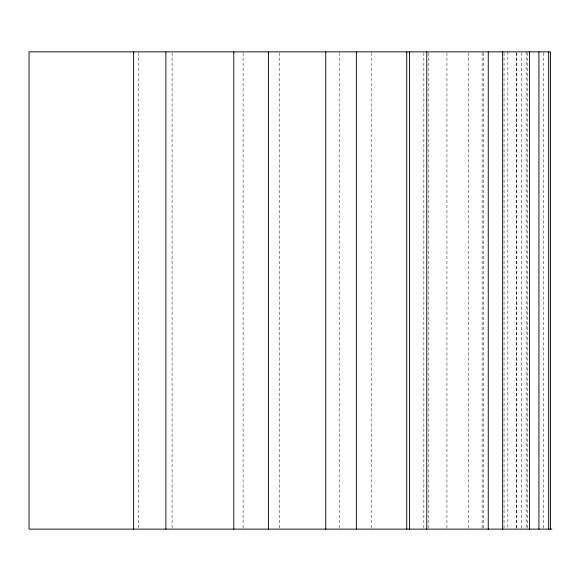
<?xml version="1.0" encoding="UTF-8"?>
<svg xmlns="http://www.w3.org/2000/svg" width="581" height="581" viewBox="0 0 581 581"><rect width="100%" height="100%" fill="white"/><g stroke="black" fill="none" stroke-linecap="round" stroke-linejoin="round"><path stroke-width="0.44" stroke-dasharray="2.9 2.18" d="M543.613 52.777L543.613 528.223M527.802 52.777L527.802 528.223M526.146 51.869L526.146 528.223M521.302 52.777L521.302 528.223M516.814 52.777L516.814 528.223M516.364 52.777L516.364 528.223M507.867 51.869L507.867 528.223M504.047 52.777L504.047 528.223M483.45 52.777L483.45 528.223M482.121 52.777L482.121 528.223M468.344 52.777L468.344 528.223M446.934 52.777L446.934 528.223M428.814 52.777L428.814 528.223M423.847 52.777L423.847 528.223M371.194 52.777L371.194 528.223M339.195 52.777L339.195 528.223M279.236 52.777L279.236 528.223M243.09 52.777L243.09 528.223M172.085 52.777L172.085 528.223M138.351 52.777L138.351 528.223"/><path stroke-width="0.87" d="M551.95 529.131L29.05 529.131L29.05 51.869L550.41 51.869L550.41 529.131M548.682 51.869L548.682 529.131M538.928 51.869L538.928 529.131M529.574 51.869L529.574 529.131M502.659 51.869L502.659 529.131M488.258 51.869L488.258 529.131M426.774 51.869L426.774 529.131M409.525 51.869L409.525 529.131M406.729 51.869L406.729 529.131M356.356 51.869L356.356 529.131M325.745 51.869L325.745 529.131M268.393 51.869L268.393 529.131M233.809 51.869L233.809 529.131M165.883 51.869L165.883 529.131M133.615 51.869L133.615 529.131"/></g></svg>
